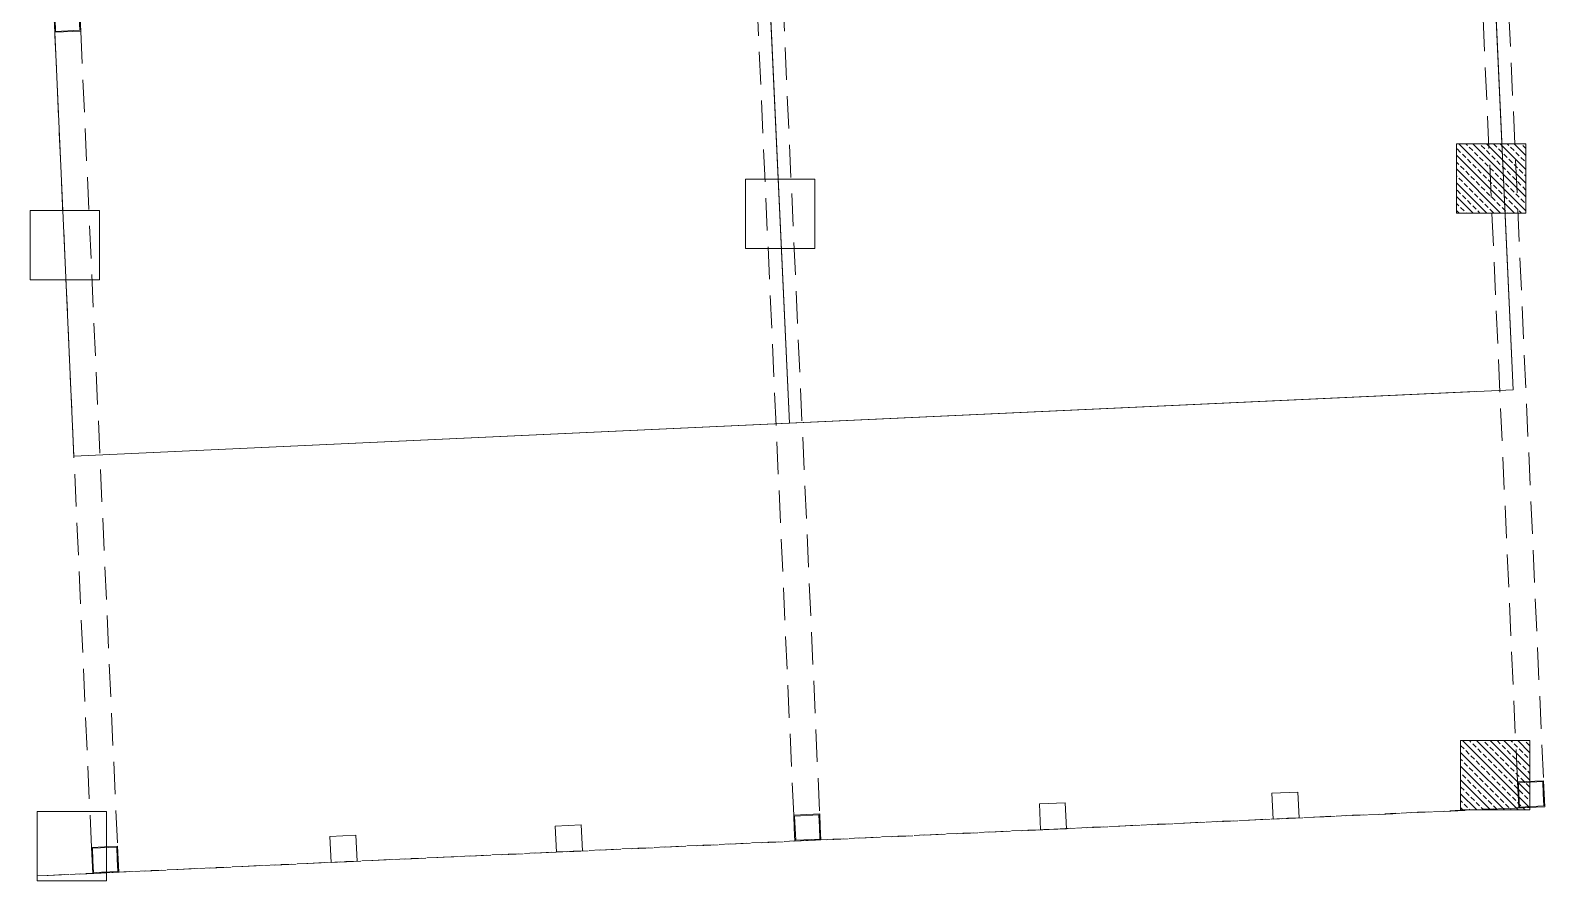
# Model space of a CAD drawing. Extents: x 309271 to 319232, y 6123 to 12941.
# Drawn here: x 314703 to 316450, y 7657 to 8638 of the extents above; entities that cross this region are included whole.
import ezdxf

# ---------------------------------------------------------------- set-up
doc = ezdxf.new("R2010")
doc.units = 0
doc.header["$LTSCALE"] = 25
doc.header["$MEASUREMENT"] = 0
doc.linetypes.add('DASHED', pattern=[0.75, 0.5, -0.25])
doc.linetypes.add('DUZ', pattern=[0])
for name, color, linetype, lineweight in [('DUVAR', 11, 'CONTINUOUS', 0), ('IMARSINIRI', 70, 'DUZ', 15), ('IZDUSUM', 130, 'DASHED', 18), ('t_kolon_rev', 1, 'CONTINUOUS', 0), ('t_kolon_tarama_rev', 9, 'CONTINUOUS', 0), ('TERAS', 2, 'CONTINUOUS', 0)]:
    doc.layers.add(name, color=color, linetype=linetype, lineweight=lineweight)
pattern_1 = [(135, (99499.04, -586205.287), (-7.95495129, -7.95495129), []), (135, (99499.04, -586197.332), (-7.95495129, -7.95495129), [5.625, -2.8125])]

msp = doc.modelspace()

# ---------------------------------------------------------------- hatches: boundary and pattern name
at = {"layer": 't_kolon_tarama_rev'}
h = msp.add_hatch(dxfattribs=at)
h.set_pattern_fill('ANSI33', color=256, scale=45, angle=90, style=0)
h.set_pattern_definition(pattern_1)
h.paths.add_polyline_path([(316348.3, 8506.9), (316428.3, 8506.9), (316428.3, 8426.9), (316348.3, 8426.9)])
h = msp.add_hatch(dxfattribs=at)
h.set_pattern_fill('ANSI33', color=256, scale=45, angle=90, style=0)
h.set_pattern_definition(pattern_1)
h.paths.add_polyline_path([(316353, 7818.5), (316433, 7818.5), (316433, 7738.5), (316353, 7738.5)])

# ---------------------------------------------------------------- linework, layer by layer
at = {"layer": 'DUVAR'}
for points, elevation in [([(316135.3, 7757.7), (316165.3, 7759.1), (316166.7, 7729.2), (316136.7, 7727.8), (316135.3, 7757.7)], -722022342203.7), ([(315867, 7745.4), (315896.9, 7746.8), (315898.3, 7716.8), (315868.3, 7715.4), (315867, 7745.4)], -1444044682314.8), ([(315048.6, 7707.8), (315078.6, 7709.2), (315080, 7679.2), (315050, 7677.8), (315048.6, 7707.8)], -722022342203.7), ([(315308.6, 7719.8), (315338.6, 7721.2), (315340, 7691.2), (315310, 7689.8), (315308.6, 7719.8)], -1444044682314.8)]:
    msp.add_lwpolyline(points, dxfattribs=dict(at, elevation=elevation))
at = {"layer": 'IMARSINIRI', "linetype": 'DASHED', "ltscale": 2}
msp.add_lwpolyline([(316433, 7741.4), (314711, 7662.2)], dxfattribs=at)
at = {"layer": 'IZDUSUM', "linetype": 'DASHED', "ltscale": 3}
for p, q in [((316418.6, 7770.8, -2092.6), (316376.2, 8711.1)), ((316406.2, 8712.5), (316448.6, 7772.2, -2092.6)), ((315583.6, 7732.4, -2166067022425.9), (315541.2, 8672.7, -2166067020333.3)), ((315571.2, 8674.1, -2166067020333.3), (315613.6, 7733.8, -2166067022425.9)), ((314773.6, 7695.1, -2092.6), (314731.2, 8635.5)), ((314761.2, 8636.9), (314803.6, 7696.5, -2092.6))]:
    msp.add_line(p, q, dxfattribs=at)
at = {"layer": 'IZDUSUM', "linetype": 'DASHED'}
msp.add_line((314711, 7662.4, -856.6), (316433, 7741.7, -469.1), dxfattribs=at)
at = {"layer": 't_kolon_rev'}
msp.add_lwpolyline([(314730.5, 8650.5), (314731.2, 8635.5), (314761.2, 8636.9), (314760.5, 8651.9), (314759.5, 8651.8), (314760.1, 8637.8), (314732.1, 8636.5), (314731.5, 8650.5), (314730.5, 8650.5)], dxfattribs=at)
for points, elevation in [([(316348.3, 8506.9), (316428.3, 8506.9), (316428.3, 8426.9), (316348.3, 8426.9)], 14060.3), ([(315528.1, 8466.1), (315608.1, 8466.1), (315608.1, 8386.1), (315528.1, 8386.1)], 14095.5), ([(314703, 8429.8), (314783, 8429.8), (314783, 8349.8), (314703, 8349.8)], 14061.9), ([(316353, 7818.5), (316433, 7818.5), (316433, 7738.5), (316353, 7738.5)], 14053.6), ([(314711, 7736.8), (314791, 7736.8), (314791, 7656.8), (314711, 7656.8)], 14076.8)]:
    msp.add_lwpolyline(points, close=True, dxfattribs=dict(at, elevation=elevation))
for points, elevation in [([(316420.3, 7755.8), (316419.7, 7769.8), (316447.7, 7771.1), (316448.3, 7757.1), (316449.3, 7757.2), (316448.6, 7772.2), (316418.6, 7770.8), (316419.3, 7755.8), (316420.3, 7755.8)], -2092.6), ([(316419.3, 7755.8), (316420, 7740.8), (316450, 7742.2), (316449.3, 7757.2), (316448.3, 7757.1), (316448.9, 7743.1), (316421, 7741.8), (316420.3, 7755.8), (316419.3, 7755.8)], -2092.6), ([(315585.3, 7717.4), (315584.7, 7731.4), (315612.6, 7732.7), (315613.3, 7718.7), (315614.3, 7718.8), (315613.6, 7733.8), (315583.6, 7732.4), (315584.3, 7717.4), (315585.3, 7717.4)], -2166067022425.9), ([(315584.3, 7717.4), (315585, 7702.4), (315615, 7703.8), (315614.3, 7718.8), (315613.3, 7718.7), (315613.9, 7704.7), (315586, 7703.4), (315585.3, 7717.4), (315584.3, 7717.4)], -2166067022425.9), ([(314775.3, 7680.2), (314774.7, 7694.2), (314802.7, 7695.5), (314803.3, 7681.5), (314804.3, 7681.5), (314803.6, 7696.5), (314773.6, 7695.1), (314774.3, 7680.2), (314775.3, 7680.2)], -2092.6), ([(314774.3, 7680.2), (314775, 7665.2), (314805, 7666.6), (314804.3, 7681.5), (314803.3, 7681.5), (314803.9, 7667.5), (314776, 7666.2), (314775.3, 7680.2), (314774.3, 7680.2)], -2092.6)]:
    msp.add_lwpolyline(points, dxfattribs=dict(at, elevation=elevation))
at = {"layer": 'TERAS'}
for p, q in [((316391.2, 8711.8), (316413.7, 8222.9)), ((315556.2, 8673.4, -2166067020333.3), (315578.7, 8184.5, 82700496923.4)), ((316369.5, 8220.9), (314753.3, 8146.5))]:
    msp.add_line(p, q, dxfattribs=at)
at = {"layer": 'TERAS', "elevation": 82700496923.4}
msp.add_lwpolyline([(315578.7, 8184.5), (316413.7, 8222.9), (316391.2, 8711.8), (316386, 8743.2), (315554.9, 8701)], close=True, dxfattribs=at)
at = {"layer": 'TERAS'}
msp.add_lwpolyline([(314753.3, 8146.5), (315578.7, 8184.5), (315556.2, 8673.4), (315556.2, 8673.4), (315554.9, 8701), (314729.8, 8665.5), (314731.2, 8635.5)], close=True, dxfattribs=at)
at = {"layer": 'TERAS', "elevation": -1012.8}
msp.add_lwpolyline([(314753.3, 8146.5), (314731.2, 8635.5)], dxfattribs=at)

doc.saveas('drawing.dxf')
